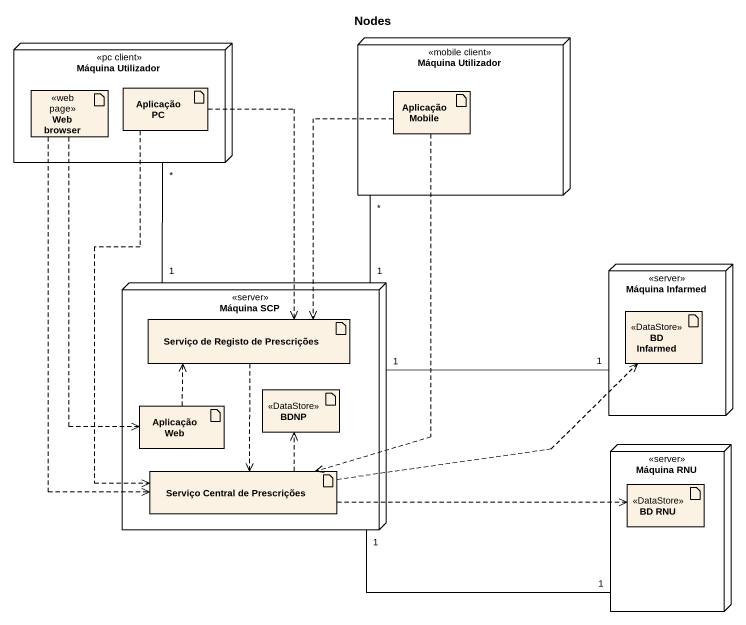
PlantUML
@startuml
title Nodes
node "Máquina Utilizador" as Máquina_Utilizador <<pc client>> {
  artifact "Web browser" as Web_browser <<web page>>
  artifact "Aplicação PC" as Aplicação_PC
}
node "Máquina Utilizador" as Máquina_Utilizador_2 <<mobile client>> {
  artifact "Aplicação Mobile" as Aplicação_Mobile
}
node "Máquina SCP" as Máquina_SCP <<server>> {
  artifact "Serviço de Registo de Prescrições" as Serviço_de_Registo_de
  artifact "Aplicação Web" as Aplicação_Web
  artifact BDNP <<DataStore>>
  artifact "Serviço Central de Prescrições" as Serviço_Central_de
}
node "Máquina Infarmed" as Máquina_Infarmed <<server>> {
  artifact "BD Infarmed" as BD_Infarmed <<DataStore>>
}
node "Máquina RNU" as Máquina_RNU <<server>> {
  artifact "BD RNU" as BD_RNU <<DataStore>>
}
Máquina_Utilizador "*" -- "1" Máquina_SCP
Máquina_Utilizador_2 "*" -- "1" Máquina_SCP
Web_browser ..> Aplicação_Web
Web_browser ..> Serviço_Central_de
Aplicação_PC ..> Serviço_de_Registo_de
Aplicação_PC ..> Serviço_Central_de
Aplicação_Mobile ..> Serviço_de_Registo_de
Aplicação_Mobile ..> Serviço_Central_de
Máquina_SCP "1" -right- "1" Máquina_Infarmed
Máquina_SCP "1" -right- "1" Máquina_RNU
Serviço_de_Registo_de ..> Serviço_Central_de
Aplicação_Web .up.> Serviço_de_Registo_de
Serviço_Central_de .right.> BD_Infarmed
Serviço_Central_de .up.> BDNP
Serviço_Central_de .right.> BD_RNU
@enduml
